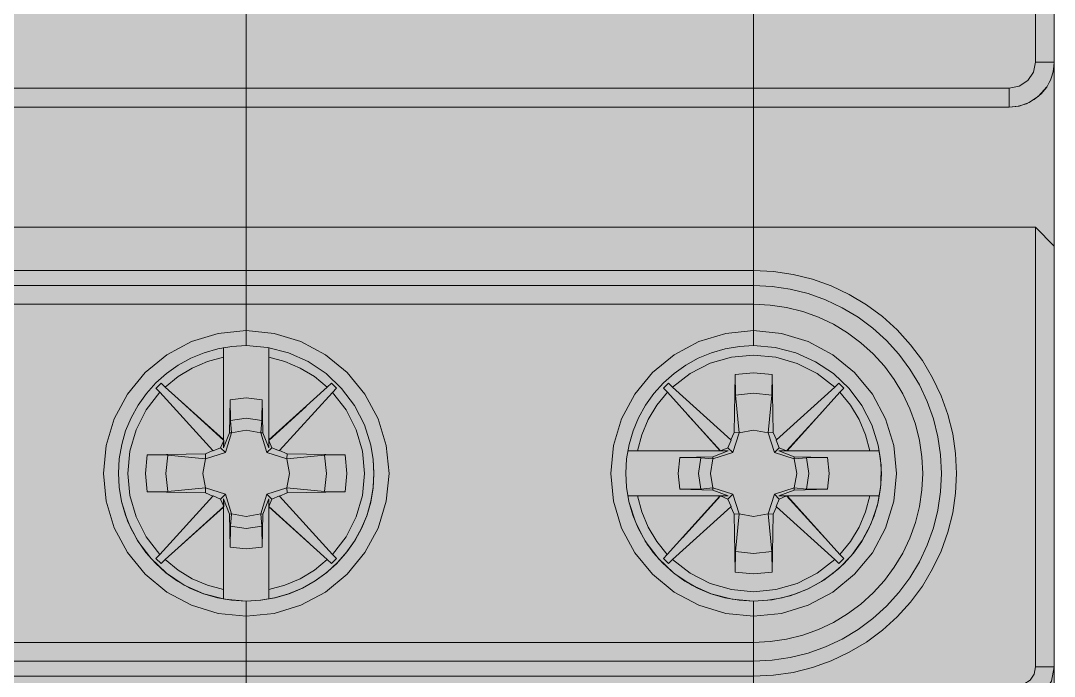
# Model space of a CAD drawing. Header units: millimetres. Extents: x 0 to 418, y -44 to 411.
# Drawn here: x 237.85 to 265.35, y 152.2 to 169.65 of the extents above; entities that cross this region are included whole.
import ezdxf
from ezdxf.enums import TextEntityAlignment as Align

# ---------------------------------------------------------------- set-up
doc = ezdxf.new("R2010")
doc.units = ezdxf.units.MM
for name, color, linetype, lineweight, true_color in [('BODY', 7, 'Continuous', 5, 0xf0f1eb), ('DETAILS', 7, 'Continuous', 5, 0x2f373d), ('MARKING', 7, 'Continuous', 5, 0x2f373d), ('TERMINALS', 7, 'Continuous', 5, 0xa4adb6)]:
    doc.layers.add(name, color=color, linetype=linetype, lineweight=lineweight, true_color=true_color)
doc.layers.add('PARAMETERS', color=7, linetype='Continuous', plot=False)
doc.styles.add('BLOCK_ARIAL', font='arial.ttf')

# ---------------------------------------------------------------- blocks, each defined once
blk = doc.blocks.new('DA_3P_103_5')
at = {"layer": 'BODY', "true_color": 0xf0f1eb}
blk.add_hatch(color=7, dxfattribs=at).paths.add_polyline_path([(0.75, 13.45), (0.75, 15.575), (0.64, 15.7), (0.53, 15.82), (0.45, 16.14), (0.45, 16.145), (0.45, 16.15), (0.45, 16.57), (0.45, 16.575), (0.45, 16.734), (0.44, 16.74), (0.392, 16.815), (0.33, 16.88), (0.323, 16.894), (0.304, 16.916), (0.3, 16.92), (0.279, 16.971), (0.257, 17.023), (0.225, 17.07), (0.216, 17.117), (0.212, 17.124), (0.204, 17.14), (0.199, 17.171), (0.211, 17.141), (0.15, 17.45), (0.15, 28.75), (0.15, 33.54), (0.15, 33.55), (0.15, 35.05), (0.15, 39.29), (0.15, 39.43), (0.15, 39.44), (0.15, 39.49), (0.15, 43.2), (0.15, 43.44), (0.15, 44.12), (0.15, 44.125), (0.15, 46.35), (0.15, 48.58), (0.15, 49.26), (0.15, 49.44), (0.15, 49.5), (0.15, 52.81), (0.15, 52.82), (0.15, 53.26), (0.15, 74.65), (0.15, 76.15), (0.15, 76.19), (0.15, 80.95), (0.15, 92.25), (0.225, 92.635), (0.335, 92.795), (0.44, 92.96), (0.45, 92.966), (0.45, 93.125), (0.45, 93.13), (0.45, 93.55), (0.45, 93.555), (0.45, 93.56), (0.46, 93.605), (0.505, 93.82), (0.655, 94.045), (0.658, 94.047), (0.66, 94.05), (0.88, 94.2), (1.15, 94.25), (9.05, 94.25), (17.05, 94.25), (17.32, 94.2), (17.54, 94.05), (17.542, 94.047), (17.545, 94.045), (17.58, 93.992), (17.7, 93.82), (17.75, 93.56), (17.75, 93.555), (17.75, 93.55), (17.75, 93.13), (17.75, 93.125), (17.75, 92.966), (17.76, 92.96), (17.865, 92.795), (17.975, 92.635), (18.05, 92.25), (18.125, 92.635), (18.235, 92.795), (18.34, 92.96), (18.35, 92.966), (18.35, 93.125), (18.35, 93.13), (18.35, 93.55), (18.35, 93.555), (18.35, 93.56), (18.36, 93.605), (18.405, 93.82), (18.555, 94.045), (18.558, 94.047), (18.56, 94.05), (18.78, 94.2), (19.05, 94.25), (26.95, 94.25), (34.95, 94.25), (35.22, 94.2), (35.44, 94.05), (35.442, 94.047), (35.445, 94.045), (35.48, 93.992), (35.6, 93.82), (35.65, 93.56), (35.65, 93.555), (35.65, 93.55), (35.65, 93.13), (35.65, 93.125), (35.65, 92.966), (35.66, 92.96), (35.765, 92.795), (35.875, 92.635), (35.95, 92.25), (36.025, 92.635), (36.135, 92.795), (36.24, 92.96), (36.25, 92.966), (36.25, 93.125), (36.25, 93.13), (36.25, 93.55), (36.25, 93.555), (36.25, 93.56), (36.26, 93.605), (36.305, 93.82), (36.455, 94.045), (36.458, 94.047), (36.46, 94.05), (36.68, 94.2), (36.95, 94.25), (44.85, 94.25), (52.85, 94.25), (53.12, 94.2), (53.34, 94.05), (53.342, 94.047), (53.345, 94.045), (53.38, 93.992), (53.5, 93.82), (53.55, 93.56), (53.55, 93.555), (53.55, 93.55), (53.55, 93.13), (53.55, 93.125), (53.55, 92.966), (53.56, 92.96), (53.665, 92.795), (53.775, 92.635), (53.85, 92.25), (53.925, 92.635), (54.035, 92.795), (54.14, 92.96), (54.15, 92.966), (54.15, 93.125), (54.15, 93.13), (54.15, 93.55), (54.15, 93.555), (54.15, 93.56), (54.16, 93.605), (54.205, 93.82), (54.355, 94.045), (54.358, 94.047), (54.36, 94.05), (54.58, 94.2), (54.85, 94.25), (65.25, 94.25), (81.85, 94.25), (95.35, 94.25), (102.35, 94.25), (102.605, 94.2), (102.735, 94.12), (102.82, 94.07), (102.823, 94.066), (102.825, 94.065), (102.98, 93.86), (103.05, 93.61), (103.05, 93.55), (103.05, 93.13), (103.05, 93.125), (103.05, 92.966), (103.06, 92.96), (103.192, 92.753), (103.234, 92.691), (103.275, 92.63), (103.279, 92.609), (103.295, 92.58), (103.35, 92.25), (103.35, 91.055), (103.35, 91.05), (103.35, 91), (103.35, 90.995), (103.35, 90.845), (103.35, 90.84), (103.35, 90.35), (103.35, 85.28), (103.35, 85.18), (103.35, 85.11), (103.35, 83.51), (103.35, 81.99), (103.35, 81.82), (103.35, 81.815), (103.35, 81.75), (103.35, 81.05), (103.35, 80.8), (103.35, 80.77), (103.35, 80.765), (103.35, 80.69), (103.35, 80.665), (103.35, 80.66), (103.35, 80.62), (103.35, 80.615), (103.35, 80.365), (103.35, 80.36), (103.35, 80.28), (103.35, 80.27), (103.35, 80.25), (103.35, 80.22), (103.35, 80.14), (103.35, 80.135), (103.35, 79.81), (103.35, 78.905), (103.35, 78.9), (103.35, 78.75), (103.35, 78.35), (103.35, 76.19), (103.35, 76.185), (103.35, 76.155), (103.35, 76.15), (103.35, 72.85), (103.35, 72.25), (103.35, 72.245), (103.35, 69.85), (103.35, 68.79), (103.35, 68.465), (103.35, 68.46), (103.35, 68.38), (103.35, 68.35), (103.35, 40.11), (103.35, 40.105), (103.35, 39.18), (103.35, 38.85), (103.35, 38.41), (103.35, 37.35), (103.35, 34.36), (103.35, 34.355), (103.35, 34.35), (103.35, 33.925), (103.35, 33.92), (103.35, 33.55), (103.35, 33.545), (103.35, 33.54), (103.35, 33.51), (103.35, 32.72), (103.35, 31.35), (103.35, 30.95), (103.35, 30.8), (103.35, 30.795), (103.35, 29.89), (103.35, 29.45), (103.35, 29.43), (103.35, 29.085), (103.35, 29.08), (103.35, 29.01), (103.35, 28.9), (103.35, 28.65), (103.35, 27.95), (103.35, 26.19), (103.35, 19.35), (103.35, 18.855), (103.35, 18.85), (103.35, 18.705), (103.35, 18.7), (103.35, 18.65), (103.35, 18.645), (103.35, 17.45), (103.35, 16.55), (103.35, 8.25), (103.31, 8.06), (103.205, 7.895), (103.04, 7.79), (102.85, 7.75), (101.85, 7.75), (101.67, 7.78), (101.51, 7.88), (101.503, 7.89), (101.495, 7.895), (101.442, 7.979), (101.4, 8.035), (101.397, 8.05), (101.39, 8.06), (101.35, 8.25), (101.35, 14.39), (101.195, 14.245), (101.01, 14.14), (100.81, 14.07), (100.6, 14.05), (91.1, 14.05), (90.715, 14.125), (90.485, 14.28), (90.39, 14.34), (90.312, 14.463), (90.175, 14.665), (90.1, 15.05), (90.1, 15.441), (89.87, 15.4), (89.63, 15.25), (89.45, 15.03), (89.36, 14.76), (89.35, 14.67), (89.35, 14.65), (89.35, 9.75), (89.35, 9.745), (89.35, 8.25), (89.32, 8.08), (89.311, 8.065), (89.311, 8.065), (89.31, 8.06), (89.205, 7.895), (89.068, 7.808), (89.04, 7.79), (88.85, 7.75), (88.35, 7.75), (88.16, 7.79), (88.132, 7.808), (87.995, 7.895), (87.89, 8.06), (87.889, 8.065), (87.88, 8.08), (87.85, 8.25), (87.85, 14.65), (87.85, 14.655), (87.85, 14.67), (87.84, 14.76), (87.75, 15.03), (87.57, 15.25), (87.33, 15.4), (87.05, 15.45), (81.85, 15.45), (76.65, 15.45), (76.37, 15.4), (76.13, 15.25), (75.95, 15.03), (75.86, 14.76), (75.85, 14.67), (75.85, 14.65), (75.85, 9.75), (75.85, 9.745), (75.85, 8.25), (75.82, 8.08), (75.811, 8.065), (75.811, 8.065), (75.81, 8.06), (75.705, 7.895), (75.568, 7.808), (75.54, 7.79), (75.35, 7.75), (74.85, 7.75), (74.66, 7.79), (74.632, 7.808), (74.495, 7.895), (74.39, 8.06), (74.389, 8.065), (74.38, 8.08), (74.35, 8.25), (74.35, 14.65), (74.35, 14.655), (74.35, 14.67), (74.34, 14.76), (74.25, 15.03), (74.07, 15.25), (73.83, 15.4), (73.55, 15.45), (68.35, 15.45), (62.85, 15.45), (62.66, 15.41), (62.5, 15.305), (62.445, 15.225), (62.39, 15.14), (62.35, 14.95), (62.35, 6.38), (62.35, 5.25), (62.35, 2.75), (62.35, 2.745), (62.35, 1.25), (62.32, 0.98), (62.279, 0.886), (62.275, 0.865), (62.261, 0.845), (62.22, 0.75), (62.091, 0.589), (62.06, 0.54), (61.987, 0.493), (61.853, 0.408), (61.73, 0.325), (61.35, 0.25), (53.85, 0.25), (50.255, 0.25), (50.25, 0.25), (50.195, 0.25), (50.19, 0.25), (50.02, 0.25), (49.455, 0.25), (49.45, 0.25), (48.955, 0.25), (48.95, 0.25), (48.39, 0.25), (48.215, 0.25), (48.21, 0.25), (48.155, 0.25), (48.15, 0.25), (46.145, 0.25), (46.14, 0.25), (46.085, 0.25), (46.08, 0.25), (45.91, 0.25), (45.345, 0.25), (45.34, 0.25), (44.845, 0.25), (44.84, 0.25), (44.28, 0.25), (44.105, 0.25), (44.1, 0.25), (44.045, 0.25), (44.04, 0.25), (41.98, 0.25), (41.92, 0.25), (41.745, 0.25), (41.74, 0.25), (41.18, 0.25), (40.68, 0.25), (40.115, 0.25), (40.11, 0.25), (39.94, 0.25), (39.88, 0.25), (32.38, 0.25), (32.32, 0.25), (32.145, 0.25), (32.14, 0.25), (31.58, 0.25), (31.08, 0.25), (30.515, 0.25), (30.51, 0.25), (30.34, 0.25), (30.28, 0.25), (28.215, 0.25), (28.21, 0.25), (28.15, 0.25), (27.98, 0.25), (27.415, 0.25), (27.41, 0.25), (26.915, 0.25), (26.91, 0.25), (26.35, 0.25), (26.175, 0.25), (26.17, 0.25), (26.115, 0.25), (26.11, 0.25), (24.105, 0.25), (24.1, 0.25), (24.045, 0.25), (24.04, 0.25), (23.87, 0.25), (23.305, 0.25), (23.3, 0.25), (22.805, 0.25), (22.8, 0.25), (22.24, 0.25), (22.065, 0.25), (22.06, 0.25), (22.005, 0.25), (22, 0.25), (20.79, 0.25), (15.71, 0.25), (15.705, 0.25), (14.5, 0.25), (14.495, 0.25), (14.435, 0.25), (14.43, 0.25), (14.26, 0.25), (13.7, 0.25), (13.695, 0.25), (13.2, 0.25), (13.195, 0.25), (12.63, 0.25), (12.46, 0.25), (12.455, 0.25), (12.4, 0.25), (12.395, 0.25), (10.39, 0.25), (10.385, 0.25), (10.33, 0.25), (10.325, 0.25), (10.15, 0.25), (9.59, 0.25), (9.585, 0.25), (9.09, 0.25), (9.085, 0.25), (8.52, 0.25), (8.35, 0.25), (8.345, 0.25), (8.29, 0.25), (8.285, 0.25), (6.22, 0.25), (6.16, 0.25), (5.99, 0.25), (5.985, 0.25), (5.42, 0.25), (1.45, 0.25), (1.065, 0.325), (0.905, 0.435), (0.74, 0.54), (0.608, 0.747), (0.525, 0.87), (0.45, 1.25), (0.45, 13.45)])
at = {"layer": 'TERMINALS', "true_color": 0xa4adb6}
for points in [[(100.67, 21.676), (100.646, 21.546), (100.619, 21.416), (100.588, 21.288), (100.554, 21.159), (100.517, 21.032), (100.477, 20.906), (100.434, 20.78), (100.388, 20.656), (100.339, 20.533), (100.287, 20.411), (100.231, 20.291), (100.173, 20.172), (100.112, 20.054), (100.048, 19.938), (99.982, 19.823), (99.912, 19.711), (99.84, 19.6), (99.765, 19.49), (99.687, 19.383), (99.607, 19.277), (99.524, 19.174), (99.439, 19.072), (99.351, 18.973), (99.261, 18.876), (99.168, 18.781), (99.073, 18.689), (98.976, 18.598), (98.877, 18.511), (98.776, 18.425), (98.672, 18.343), (98.567, 18.262), (98.459, 18.185), (98.35, 18.11), (98.239, 18.037), (98.126, 17.968), (98.011, 17.901), (97.895, 17.837), (97.778, 17.776), (97.659, 17.718), (97.538, 17.663), (97.416, 17.611), (97.293, 17.561), (97.169, 17.515), (97.044, 17.472), (96.917, 17.432), (96.79, 17.395), (96.662, 17.361), (96.533, 17.331), (96.403, 17.303), (96.273, 17.279), (96.142, 17.258), (96.011, 17.24), (95.879, 17.226), (95.747, 17.214), (95.615, 17.206), (95.482, 17.201), (95.35, 17.2), (95.217, 17.201), (95.085, 17.206), (94.953, 17.214), (94.82, 17.226), (94.689, 17.24), (94.557, 17.258), (94.427, 17.279), (94.296, 17.303), (94.167, 17.331), (94.038, 17.361), (93.91, 17.395), (93.782, 17.432), (93.656, 17.472), (93.531, 17.515), (93.406, 17.561), (93.283, 17.611), (93.161, 17.663), (93.041, 17.718), (92.922, 17.776), (92.804, 17.837), (92.688, 17.901), (92.574, 17.968), (92.461, 18.037), (92.35, 18.11), (92.24, 18.185), (92.133, 18.262), (92.028, 18.343), (91.924, 18.425), (91.823, 18.511), (91.723, 18.598), (91.626, 18.689), (91.531, 18.781), (91.439, 18.876), (91.349, 18.973), (91.261, 19.072), (91.176, 19.174), (91.093, 19.277), (91.012, 19.383), (90.935, 19.49), (90.86, 19.6), (90.788, 19.711), (90.718, 19.823), (90.651, 19.938), (90.587, 20.054), (90.526, 20.172), (90.468, 20.291), (90.413, 20.411), (90.361, 20.533), (90.312, 20.656), (90.265, 20.78), (90.222, 20.906), (90.182, 21.032), (90.145, 21.159), (90.112, 21.288), (90.081, 21.416), (90.054, 21.546), (90.029, 21.676), (90.008, 21.807), (89.99, 21.939), (89.976, 22.07), (89.964, 22.202), (89.956, 22.335), (89.951, 22.467), (89.95, 22.6), (89.951, 22.732), (89.956, 22.865), (89.964, 22.997), (89.976, 23.129), (89.99, 23.261), (90.008, 23.392), (90.029, 23.523), (90.054, 23.653), (90.081, 23.783), (90.112, 23.912), (90.145, 24.04), (90.182, 24.167), (90.222, 24.293), (90.265, 24.419), (90.312, 24.543), (90.361, 24.666), (90.413, 24.788), (90.468, 24.908), (90.526, 25.027), (90.587, 25.145), (90.651, 25.261), (90.718, 25.376), (90.788, 25.489), (90.86, 25.6), (90.935, 25.709), (91.012, 25.816), (91.093, 25.922), (91.176, 26.025), (91.261, 26.127), (91.349, 26.226), (91.439, 26.323), (91.531, 26.418), (91.626, 26.511), (91.723, 26.601), (91.823, 26.689), (91.924, 26.774), (92.028, 26.857), (92.133, 26.937), (92.24, 27.015), (92.35, 27.09), (92.461, 27.162), (92.574, 27.231), (92.688, 27.298), (92.804, 27.362), (92.922, 27.423), (93.041, 27.481), (93.161, 27.536), (93.283, 27.589), (93.406, 27.638), (93.531, 27.684), (93.656, 27.727), (93.782, 27.767), (93.91, 27.804), (94.038, 27.838), (94.167, 27.868), (94.296, 27.896), (94.427, 27.92), (94.557, 27.941), (94.689, 27.959), (94.82, 27.974), (94.953, 27.985), (95.085, 27.993), (95.217, 27.998), (95.35, 28), (95.482, 27.998), (95.615, 27.993), (95.747, 27.985), (95.879, 27.974), (96.011, 27.959), (96.142, 27.941), (96.273, 27.92), (96.403, 27.896), (96.533, 27.868), (96.662, 27.838), (96.79, 27.804), (96.917, 27.767), (97.044, 27.727), (97.169, 27.684), (97.293, 27.638), (97.416, 27.589), (97.538, 27.536), (97.659, 27.481), (97.778, 27.423), (97.895, 27.362), (98.011, 27.298), (98.126, 27.231), (98.239, 27.162), (98.35, 27.09), (98.459, 27.015), (98.567, 26.937), (98.672, 26.857), (98.776, 26.774), (98.877, 26.689), (98.976, 26.601), (99.073, 26.511), (99.168, 26.418), (99.261, 26.323), (99.351, 26.226), (99.439, 26.127), (99.524, 26.025), (99.607, 25.922), (99.687, 25.816), (99.765, 25.709), (99.84, 25.6), (99.912, 25.489), (99.982, 25.376), (100.048, 25.261), (100.112, 25.145), (100.173, 25.027), (100.231, 24.908), (100.287, 24.788), (100.339, 24.666), (100.388, 24.543), (100.434, 24.419), (100.477, 24.293), (100.517, 24.167), (100.554, 24.04), (100.588, 23.912), (100.619, 23.783), (100.646, 23.653), (100.67, 23.523), (100.691, 23.392), (100.709, 23.261), (100.724, 23.129), (100.735, 22.997), (100.743, 22.865), (100.748, 22.732), (100.75, 22.6), (100.748, 22.467), (100.743, 22.335), (100.735, 22.202), (100.724, 22.07), (100.709, 21.939), (100.691, 21.807)], [(80.225, 19.165), (80.141, 19.205), (80.058, 19.248), (79.977, 19.293), (79.896, 19.34), (79.817, 19.389), (79.739, 19.44), (79.662, 19.493), (79.586, 19.548), (79.512, 19.604), (79.439, 19.662), (79.368, 19.722), (79.298, 19.784), (79.23, 19.848), (79.163, 19.913), (79.098, 19.979), (79.034, 20.048), (78.972, 20.118), (78.912, 20.189), (78.854, 20.262), (78.798, 20.336), (78.743, 20.412), (78.69, 20.489), (78.639, 20.567), (78.59, 20.646), (78.543, 20.727), (78.498, 20.808), (78.456, 20.891), (78.415, 20.975), (78.376, 21.06), (78.339, 21.145), (78.304, 21.232), (78.272, 21.32), (78.242, 21.408), (78.213, 21.497), (78.187, 21.586), (78.164, 21.676), (78.142, 21.767), (78.123, 21.858), (78.106, 21.95), (78.091, 22.042), (78.078, 22.135), (78.068, 22.227), (78.06, 22.32), (78.054, 22.413), (78.051, 22.506), (78.05, 22.6), (78.051, 22.693), (78.054, 22.786), (78.06, 22.879), (78.068, 22.972), (78.078, 23.065), (78.091, 23.157), (78.106, 23.249), (78.123, 23.341), (78.142, 23.432), (78.164, 23.523), (78.187, 23.613), (78.213, 23.703), (78.242, 23.792), (78.272, 23.88), (78.304, 23.967), (78.339, 24.054), (78.376, 24.14), (78.415, 24.224), (78.456, 24.308), (78.498, 24.391), (78.543, 24.473), (78.59, 24.553), (78.639, 24.633), (78.69, 24.711), (78.743, 24.788), (78.798, 24.863), (78.854, 24.938), (78.912, 25.01), (78.972, 25.082), (79.034, 25.152), (79.098, 25.22), (79.163, 25.287), (79.23, 25.352), (79.298, 25.415), (79.368, 25.477), (79.439, 25.537), (79.512, 25.595), (79.512, 25.595), (79.512, 25.595), (79.586, 25.652), (79.662, 25.707), (79.739, 25.759), (79.817, 25.81), (79.896, 25.859), (79.977, 25.906), (80.058, 25.951), (80.141, 25.994), (80.225, 26.035), (80.31, 26.074), (80.396, 26.11), (80.482, 26.145), (80.57, 26.178), (80.658, 26.208), (80.747, 26.236), (80.836, 26.262), (80.926, 26.286), (81.017, 26.307), (81.108, 26.327), (81.2, 26.344), (81.292, 26.359), (81.385, 26.371), (81.477, 26.381), (81.57, 26.389), (81.663, 26.395), (81.757, 26.399), (81.85, 26.4), (81.943, 26.399), (82.036, 26.395), (82.129, 26.389), (82.222, 26.381), (82.315, 26.371), (82.407, 26.359), (82.499, 26.344), (82.591, 26.327), (82.682, 26.307), (82.773, 26.286), (82.863, 26.262), (82.953, 26.236), (83.042, 26.208), (83.13, 26.178), (83.217, 26.145), (83.304, 26.11), (83.39, 26.074), (83.474, 26.035), (83.558, 25.994), (83.641, 25.951), (83.723, 25.906), (83.803, 25.859), (83.883, 25.81), (83.961, 25.759), (84.038, 25.707), (84.113, 25.652), (84.188, 25.595), (84.26, 25.537), (84.332, 25.477), (84.402, 25.415), (84.47, 25.352), (84.537, 25.287), (84.602, 25.22), (84.665, 25.152), (84.727, 25.082), (84.787, 25.01), (84.845, 24.938), (84.902, 24.863), (84.957, 24.788), (85.009, 24.711), (85.06, 24.633), (85.109, 24.553), (85.156, 24.473), (85.201, 24.391), (85.244, 24.308), (85.285, 24.224), (85.324, 24.14), (85.361, 24.054), (85.395, 23.967), (85.428, 23.88), (85.458, 23.792), (85.486, 23.703), (85.512, 23.613), (85.536, 23.523), (85.557, 23.432), (85.577, 23.341), (85.594, 23.249), (85.609, 23.157), (85.621, 23.065), (85.631, 22.972), (85.639, 22.879), (85.645, 22.786), (85.649, 22.693), (85.65, 22.6), (85.649, 22.506), (85.645, 22.413), (85.639, 22.32), (85.631, 22.227), (85.621, 22.135), (85.609, 22.042), (85.594, 21.95), (85.577, 21.858), (85.557, 21.767), (85.536, 21.676), (85.512, 21.586), (85.486, 21.497), (85.458, 21.408), (85.428, 21.32), (85.395, 21.232), (85.361, 21.145), (85.324, 21.06), (85.285, 20.975), (85.244, 20.891), (85.201, 20.808), (85.156, 20.727), (85.109, 20.646), (85.06, 20.567), (85.009, 20.489), (84.957, 20.412), (84.902, 20.336), (84.845, 20.262), (84.787, 20.189), (84.727, 20.118), (84.665, 20.048), (84.602, 19.979), (84.537, 19.913), (84.47, 19.848), (84.402, 19.784), (84.332, 19.722), (84.26, 19.662), (84.188, 19.604), (84.113, 19.548), (84.038, 19.493), (83.961, 19.44), (83.883, 19.389), (83.803, 19.34), (83.723, 19.293), (83.641, 19.248), (83.558, 19.205), (83.474, 19.165), (83.39, 19.126), (83.304, 19.089), (83.217, 19.054), (83.13, 19.022), (83.042, 18.991), (82.953, 18.963), (82.863, 18.937), (82.773, 18.914), (82.682, 18.892), (82.591, 18.873), (82.499, 18.856), (82.407, 18.841), (82.315, 18.828), (82.222, 18.818), (82.129, 18.81), (82.036, 18.804), (81.943, 18.801), (81.85, 18.8), (81.757, 18.801), (81.663, 18.804), (81.57, 18.81), (81.477, 18.818), (81.385, 18.828), (81.292, 18.841), (81.2, 18.856), (81.108, 18.873), (81.017, 18.892), (80.926, 18.914), (80.836, 18.937), (80.747, 18.963), (80.658, 18.991), (80.57, 19.022), (80.57, 19.022), (80.57, 19.022), (80.482, 19.054), (80.396, 19.089), (80.31, 19.126)]]:
    blk.add_hatch(color=253, dxfattribs=at).paths.add_polyline_path(points)
at = {"layer": 'DETAILS', "color": 250, "linetype": 'ByBlock', "lineweight": 5, "true_color": 0x2f373d}
for p, q in [((103.35, 30.949), (103.35, 78.749)), ((81.85, 32.85), (81.85, 76.85)), ((81.85, 76.85), (81.85, 32.85)), ((95.35, 76.85), (95.35, 32.85)), ((95.35, 32.85), (95.35, 76.85)), ((102.85, 33.55), (102.85, 76.15)), ((103.35, 33.55), (103.35, 76.15)), ((103.35, 34.349), (103.35, 72.849)), ((103.35, 34.349), (103.35, 72.849)), ((103.35, 37.35), (103.35, 29.084)), ((103.35, 33.923), (103.35, 34.349)), ((103.35, 34.349), (103.35, 34.349)), ((103.35, 34.349), (103.35, 34.349)), ((103.35, 33.923), (103.35, 34.349)), ((102.85, 33.55), (103.35, 33.55)), ((103.35, 33.544), (103.35, 28.65)), ((81.85, 32.85), (68.35, 32.85)), ((81.85, 32.85), (81.85, 32.35)), ((81.85, 32.85), (81.85, 32.35)), ((95.35, 32.85), (81.85, 32.85)), ((95.35, 32.85), (95.35, 32.35)), ((95.35, 32.85), (102.15, 32.85)), ((95.35, 32.85), (95.35, 32.35)), ((102.15, 32.35), (102.15, 32.85)), ((103.35, 19.35), (103.35, 32.721)), ((81.85, 32.35), (68.35, 32.35)), ((68.35, 32.35), (81.85, 32.35)), ((75.85, 32.35), (75.85, 32.35)), ((81.85, 32.35), (81.85, 32.35)), ((81.85, 32.35), (81.85, 29.15)), ((81.85, 32.35), (81.85, 32.35)), ((81.85, 32.35), (81.85, 32.35)), ((81.85, 32.35), (81.85, 29.15)), ((95.35, 32.35), (81.85, 32.35)), ((95.35, 32.35), (81.85, 32.35)), ((95.35, 32.35), (95.35, 29.15)), ((95.35, 32.35), (95.35, 32.35)), ((95.35, 32.35), (102.15, 32.35)), ((102.15, 32.35), (95.35, 32.35)), ((95.35, 32.35), (95.35, 32.35)), ((95.35, 32.35), (95.35, 29.15)), ((102.15, 32.35), (102.15, 32.35)), ((102.15, 32.35), (102.15, 32.35)), ((103.35, 30.949), (103.35, 30.949)), ((103.35, 29.449), (103.35, 29.449)), ((103.35, 29.449), (103.35, 29.449)), ((103.35, 29.449), (103.35, 29.449)), ((81.85, 29.15), (68.35, 29.15)), ((81.85, 29.15), (81.85, 28)), ((81.85, 28), (81.85, 29.15)), ((95.35, 29.15), (81.85, 29.15)), ((95.35, 29.15), (95.35, 28)), ((95.35, 29.15), (95.35, 28)), ((102.85, 29.15), (95.35, 29.15)), ((102.85, 29.15), (102.85, 17.45)), ((102.85, 29.15), (103.35, 28.65)), ((103.35, 17.45), (103.35, 28.65)), ((81.85, 28), (68.35, 28)), ((95.35, 28), (81.85, 28)), ((103.35, 27.949), (103.35, 18.649)), ((103.35, 27.949), (103.35, 27.949)), ((81.85, 27.6), (68.35, 27.6)), ((81.85, 27.6), (81.85, 27.1)), ((81.85, 27.6), (81.85, 27.1)), ((95.35, 27.6), (81.85, 27.6)), ((95.35, 27.6), (95.35, 27.1)), ((95.35, 27.6), (95.35, 27.1)), ((97.188, 27.25), (97.188, 27.25)), ((81.85, 27.1), (68.35, 27.1)), ((81.85, 27.1), (81.85, 26.4)), ((81.85, 26.4), (81.85, 27.1)), ((95.35, 27.1), (81.85, 27.1)), ((95.35, 27.1), (95.35, 26.4)), ((95.35, 27.1), (95.35, 26.4)), ((103.35, 26.189), (103.35, 17.448)), ((81.25, 25.946), (81.25, 23.478)), ((82.45, 25.692), (82.45, 25.946)), ((81.25, 25.692), (81.246, 23.498)), ((82.45, 23.492), (82.45, 25.692)), ((94.857, 25.232), (94.83, 23.686)), ((95.87, 23.686), (95.843, 25.232)), ((79.554, 24.757), (80.96, 23.208)), ((82.74, 23.208), (84.146, 24.756)), ((94.742, 23.489), (93.194, 24.896)), ((97.507, 24.895), (95.958, 23.489)), ((81.251, 23.477), (80.136, 24.495)), ((81.406, 23.681), (81.425, 24.561)), ((82.274, 24.561), (82.293, 23.681)), ((83.442, 24.384), (82.448, 23.479)), ((97.202, 24.266), (96.227, 23.198)), ((93.565, 24.192), (94.47, 23.198)), ((81.25, 23.275), (81.406, 23.681)), ((81.462, 23.68), (81.406, 23.681)), ((82.238, 23.68), (82.293, 23.681)), ((82.293, 23.681), (82.45, 23.275)), ((94.83, 23.686), (94.742, 23.489)), ((94.962, 23.68), (94.83, 23.686)), ((95.738, 23.68), (95.87, 23.686)), ((95.958, 23.489), (95.87, 23.686)), ((81.167, 23.283), (81.251, 23.477)), ((81.25, 23.485), (81.239, 23.491)), ((81.25, 23.426), (81.25, 23.378)), ((82.448, 23.479), (82.533, 23.283)), ((82.45, 23.481), (82.45, 23.492)), ((82.461, 23.491), (82.45, 23.485)), ((82.45, 23.347), (82.45, 23.412)), ((94.667, 23.283), (94.752, 23.482)), ((96.033, 23.283), (95.948, 23.482)), ((80.764, 23.12), (79.218, 23.093)), ((80.96, 23.208), (80.764, 23.12)), ((80.769, 22.988), (80.764, 23.12)), ((80.967, 23.197), (81.167, 23.283)), ((81.296, 23.153), (81.167, 23.283)), ((81.25, 23.328), (81.25, 23.275)), ((82.403, 23.153), (82.533, 23.283)), ((82.533, 23.283), (82.732, 23.197)), ((82.936, 23.12), (82.74, 23.208)), ((82.93, 22.988), (82.936, 23.12)), ((84.482, 23.093), (82.936, 23.12)), ((94.469, 23.2), (92.003, 23.2)), ((94.458, 23.2), (92.257, 23.2)), ((94.268, 23.043), (94.675, 23.2)), ((94.459, 23.211), (94.465, 23.2)), ((94.47, 23.198), (94.667, 23.283)), ((94.603, 23.2), (94.537, 23.2)), ((94.796, 23.153), (94.667, 23.283)), ((95.903, 23.153), (96.033, 23.283)), ((96.079, 23.2), (96.025, 23.2)), ((96.025, 23.2), (96.431, 23.043)), ((96.227, 23.198), (96.033, 23.283)), ((96.176, 23.2), (96.128, 23.2)), ((98.696, 23.2), (96.228, 23.2)), ((96.241, 23.211), (96.235, 23.2)), ((98.442, 23.2), (96.242, 23.2)), ((93.388, 23.024), (94.268, 23.043)), ((94.269, 22.988), (94.268, 23.043)), ((96.431, 23.043), (96.43, 22.988)), ((96.431, 23.043), (97.311, 23.024)), ((79.218, 22.106), (80.764, 22.079)), ((80.769, 22.212), (80.764, 22.079)), ((80.764, 22.079), (80.96, 21.991)), ((80.967, 22.002), (81.167, 21.917)), ((81.296, 22.046), (81.167, 21.917)), ((82.403, 22.046), (82.533, 21.917)), ((82.533, 21.917), (82.732, 22.002)), ((82.74, 21.991), (82.936, 22.079)), ((82.93, 22.212), (82.936, 22.079)), ((82.936, 22.079), (84.482, 22.106)), ((94.268, 22.156), (93.388, 22.175)), ((94.472, 22.001), (93.454, 20.886)), ((94.269, 22.211), (94.268, 22.156)), ((94.675, 22), (94.268, 22.156)), ((94.667, 21.916), (94.472, 22.001)), ((94.796, 22.046), (94.667, 21.916)), ((95.903, 22.046), (96.033, 21.916)), ((96.431, 22.156), (96.025, 22)), ((96.033, 21.916), (96.227, 22.001)), ((96.227, 22.001), (97.245, 20.886)), ((96.43, 22.211), (96.431, 22.156)), ((97.311, 22.175), (96.431, 22.156)), ((80.96, 21.991), (79.554, 20.443)), ((81.167, 21.917), (81.251, 21.722)), ((81.406, 21.518), (81.25, 21.925)), ((81.25, 21.925), (81.25, 21.872)), ((81.25, 21.821), (81.25, 21.774)), ((82.45, 21.925), (82.293, 21.518)), ((82.449, 21.722), (82.533, 21.917)), ((82.45, 21.872), (82.45, 21.925)), ((82.45, 21.774), (82.45, 21.821)), ((84.145, 20.442), (82.74, 21.991)), ((92.003, 22), (92.257, 22)), ((92.257, 22), (94.452, 21.996)), ((92.259, 22), (94.471, 22)), ((94.465, 22), (94.459, 21.989)), ((94.524, 22), (94.571, 22)), ((94.622, 22), (94.675, 22)), ((94.752, 21.717), (94.667, 21.916)), ((95.948, 21.717), (96.033, 21.916)), ((96.025, 22), (96.077, 22)), ((96.128, 22), (96.176, 22)), ((96.228, 22), (98.44, 22)), ((96.235, 22), (96.241, 21.989)), ((96.248, 21.996), (98.442, 22)), ((98.442, 22), (98.696, 22)), ((81.251, 21.722), (80.136, 20.704)), ((81.25, 21.714), (81.239, 21.708)), ((81.246, 21.702), (81.25, 19.507)), ((81.25, 21.721), (81.25, 19.253)), ((81.462, 21.519), (81.406, 21.518)), ((81.425, 20.638), (81.406, 21.518)), ((82.293, 21.518), (82.238, 21.519)), ((82.293, 21.518), (82.274, 20.638)), ((83.516, 20.747), (82.449, 21.722)), ((82.45, 21.708), (82.45, 21.721)), ((82.461, 21.708), (82.45, 21.714)), ((82.45, 19.507), (82.45, 21.708)), ((93.193, 20.304), (94.742, 21.71)), ((94.742, 21.71), (94.83, 21.514)), ((94.962, 21.519), (94.83, 21.514)), ((94.83, 21.514), (94.857, 19.968)), ((95.738, 21.519), (95.87, 21.514)), ((95.843, 19.968), (95.87, 21.514)), ((95.87, 21.514), (95.958, 21.71)), ((95.958, 21.71), (97.507, 20.304)), ((81.248, 20.55), (81.25, 20.55)), ((82.45, 19.253), (82.45, 19.507)), ((81.85, 18.8), (81.85, 18.1)), ((81.85, 18.8), (81.85, 18.1)), ((95.35, 18.8), (95.35, 18.1)), ((95.35, 18.8), (95.35, 18.1)), ((68.35, 18.1), (81.85, 18.1)), ((81.85, 18.1), (81.85, 17.6)), ((81.85, 18.1), (81.85, 17.6)), ((81.85, 18.1), (95.35, 18.1)), ((95.35, 18.1), (95.35, 17.6)), ((95.35, 18.1), (95.35, 17.6)), ((68.35, 17.6), (81.85, 17.6)), ((81.85, 17.6), (68.35, 17.6)), ((81.85, 17.6), (77.35, 17.6)), ((95.35, 17.6), (81.85, 17.6)), ((95.35, 17.6), (81.85, 17.6)), ((102.85, 17.45), (103.35, 17.45)), ((103.35, 8.25), (103.35, 17.45)), ((103.35, 17.45), (103.35, 17.45)), ((103.35, 17.45), (103.35, 17.45)), ((68.35, 17.2), (81.85, 17.2)), ((81.85, 16.95), (81.85, 17.2)), ((81.85, 17.2), (81.85, 16.95)), ((81.85, 17.2), (95.35, 17.2)), ((95.35, 16.95), (95.35, 17.2)), ((95.35, 16.95), (95.35, 17.2))]:
    blk.add_line(p, q, dxfattribs=at)
for points in [[(103.35, 34.355), (103.35, 34.349)], [(103.35, 34.352), (103.35, 34.349)], [(103.35, 33.923), (103.35, 33.924)], [(103.35, 32.721), (103.35, 33.923)], [(103.35, 33.923), (103.35, 32.721)], [(102.15, 32.85), (102.418, 32.903), (102.645, 33.055), (102.797, 33.282), (102.85, 33.55)], [(103.35, 33.55), (103.327, 33.315), (103.259, 33.09), (103.148, 32.883), (102.998, 32.701), (102.817, 32.552), (102.609, 32.441), (102.384, 32.373), (102.15, 32.35)], [(103.349, 33.512), (103.323, 33.299)], [(103.35, 33.55), (103.35, 30.796), (103.35, 29.431), (103.35, 28.9)], [(103.35, 33.55), (103.35, 31.35)], [(103.255, 33.082), (103.222, 33.011)], [(103.152, 32.89), (102.93, 32.638), (102.677, 32.471), (102.414, 32.379), (102.15, 32.35)], [(103.35, 32.721), (103.35, 32.721)], [(81.85, 32.35), (81.85, 32.35)], [(81.85, 32.35), (81.85, 32.35)], [(81.85, 32.35), (81.85, 32.35)], [(92.35, 32.35), (92.35, 32.35)], [(95.35, 32.35), (95.35, 32.35)], [(95.35, 32.35), (95.35, 32.35)], [(102.05, 32.35), (102.05, 32.35)], [(103.35, 30.949), (103.35, 29.889), (103.35, 29.449)], [(103.35, 29.449), (103.35, 29.01), (103.35, 27.949)], [(81.85, 28), (81.85, 27.6)], [(81.85, 28), (81.85, 27.6)], [(95.35, 28), (95.35, 27.717), (95.35, 27.63), (95.35, 27.6)], [(95.35, 28), (95.35, 27.717), (95.35, 27.63), (95.35, 27.6)], [(95.35, 17.2), (95.879, 17.226), (96.403, 17.303), (96.917, 17.432), (97.416, 17.611), (97.895, 17.837), (98.35, 18.11), (98.775, 18.425), (99.168, 18.781), (99.524, 19.174), (99.84, 19.599), (100.112, 20.054), (100.339, 20.533), (100.517, 21.032), (100.646, 21.546), (100.724, 22.07), (100.75, 22.6), (100.724, 23.129), (100.646, 23.653), (100.517, 24.167), (100.339, 24.666), (100.112, 25.145), (99.84, 25.6), (99.524, 26.025), (99.168, 26.418), (98.776, 26.774), (98.35, 27.09), (97.895, 27.362), (97.416, 27.589), (96.917, 27.767), (96.403, 27.896), (95.879, 27.974), (95.35, 28)], [(95.35, 27.6), (95.84, 27.575), (96.325, 27.503), (96.801, 27.384), (97.263, 27.219), (97.707, 27.009), (98.128, 26.757), (98.522, 26.465), (98.885, 26.135), (99.215, 25.771), (99.507, 25.377), (99.759, 24.956), (99.969, 24.513), (100.134, 24.051), (100.254, 23.575), (100.326, 23.09), (100.35, 22.599), (100.326, 22.109), (100.254, 21.624), (100.134, 21.148), (99.969, 20.686), (99.759, 20.243), (99.507, 19.822), (99.215, 19.428), (98.885, 19.064), (98.522, 18.734), (98.128, 18.442), (97.707, 18.19), (97.263, 17.98), (96.801, 17.815), (96.325, 17.696), (95.84, 17.624), (95.35, 17.599)], [(95.35, 27.1), (95.791, 27.078), (96.228, 27.013), (96.656, 26.906), (97.072, 26.757), (97.471, 26.568), (97.85, 26.341), (98.205, 26.078), (98.532, 25.781), (98.828, 25.454), (99.091, 25.1), (99.318, 24.721), (99.507, 24.322), (99.656, 23.906), (99.763, 23.477), (99.828, 23.041), (99.85, 22.599), (99.828, 22.158), (99.763, 21.722), (99.656, 21.293), (99.507, 20.877), (99.318, 20.478), (99.091, 20.099), (98.828, 19.745), (98.532, 19.418), (98.204, 19.121), (97.85, 18.858), (97.471, 18.631), (97.072, 18.442), (96.656, 18.293), (96.228, 18.186), (95.791, 18.121), (95.35, 18.1)], [(81.85, 26.4), (81.108, 26.327), (80.396, 26.11), (79.739, 25.759), (79.163, 25.287), (78.69, 24.711), (78.339, 24.054), (78.123, 23.341), (78.05, 22.6), (78.123, 21.858), (78.339, 21.146), (78.69, 20.489), (79.163, 19.913), (79.739, 19.44), (80.396, 19.089), (81.108, 18.873), (81.85, 18.8)], [(81.85, 26.4), (81.85, 26)], [(81.85, 26.4), (81.85, 26)], [(81.85, 18.8), (82.591, 18.873), (83.304, 19.089), (83.961, 19.44), (84.537, 19.913), (85.009, 20.489), (85.361, 21.145), (85.577, 21.858), (85.65, 22.6), (85.577, 23.341), (85.361, 24.054), (85.009, 24.711), (84.537, 25.287), (83.961, 25.759), (83.304, 26.11), (82.591, 26.327), (81.85, 26.4)], [(95.35, 26.4), (94.608, 26.327), (93.896, 26.11), (93.239, 25.759), (92.663, 25.287), (92.19, 24.711), (91.839, 24.054), (91.623, 23.341), (91.55, 22.6), (91.623, 21.858), (91.839, 21.145), (92.19, 20.488), (92.663, 19.913), (93.239, 19.44), (93.896, 19.089), (94.608, 18.873), (95.35, 18.8)], [(95.35, 26.4), (95.35, 26)], [(95.35, 26.4), (95.35, 26)], [(95.35, 18.8), (96.091, 18.873), (96.804, 19.089), (97.461, 19.44), (98.037, 19.913), (98.509, 20.488), (98.861, 21.145), (99.077, 21.858), (99.15, 22.6), (99.077, 23.341), (98.861, 24.054), (98.509, 24.711), (98.037, 25.287), (97.461, 25.759), (96.804, 26.11), (96.091, 26.327), (95.35, 26.4)], [(81.85, 26), (81.47, 25.978), (81.095, 25.915), (80.729, 25.81), (80.377, 25.664), (80.044, 25.48), (79.733, 25.26), (79.449, 25.007), (79.195, 24.724), (78.974, 24.414), (78.789, 24.081), (78.643, 23.729), (78.537, 23.364), (78.472, 22.989), (78.45, 22.609), (78.47, 22.229), (78.533, 21.853)], [(81.85, 26), (81.47, 25.978), (81.095, 25.915), (80.729, 25.81), (80.377, 25.664), (80.044, 25.48), (79.733, 25.26), (79.449, 25.007), (79.195, 24.724), (78.974, 24.414), (78.789, 24.081), (78.643, 23.729), (78.537, 23.364), (78.472, 22.989), (78.45, 22.609), (78.47, 22.229), (78.533, 21.853)], [(81.25, 25.946), (81.25, 25.692)], [(85.167, 23.346), (84.994, 23.892), (84.733, 24.402), (84.389, 24.86), (83.974, 25.255), (83.498, 25.574), (82.975, 25.808), (82.421, 25.951), (81.85, 26)], [(85.167, 23.346), (84.994, 23.892), (84.733, 24.402), (84.389, 24.86), (83.974, 25.255), (83.498, 25.574), (82.975, 25.808), (82.421, 25.951), (81.85, 26)], [(82.45, 25.946), (82.45, 25.692)], [(95.35, 26), (94.97, 25.978), (94.595, 25.915), (94.229, 25.809), (93.877, 25.664), (93.544, 25.48), (93.233, 25.26), (92.949, 25.007), (92.695, 24.724), (92.474, 24.414), (92.289, 24.081), (92.143, 23.729), (92.037, 23.364), (91.972, 22.989), (91.95, 22.609), (91.97, 22.229), (92.033, 21.853)], [(95.35, 26), (94.97, 25.978), (94.595, 25.915), (94.229, 25.809), (93.877, 25.664), (93.544, 25.48), (93.233, 25.26), (92.949, 25.007), (92.695, 24.724), (92.474, 24.414), (92.289, 24.081), (92.143, 23.729), (92.037, 23.364), (91.972, 22.989), (91.95, 22.609), (91.97, 22.229), (92.033, 21.853)], [(98.667, 23.346), (98.494, 23.892), (98.233, 24.402), (97.889, 24.86), (97.474, 25.255), (96.998, 25.573), (96.475, 25.808), (95.921, 25.951), (95.35, 26)], [(98.667, 23.346), (98.494, 23.892), (98.233, 24.402), (97.889, 24.86), (97.474, 25.255), (96.998, 25.573), (96.475, 25.808), (95.921, 25.951), (95.35, 26)], [(79.694, 24.897), (80.037, 25.176), (80.416, 25.404), (80.823, 25.578), (81.25, 25.692)], [(82.45, 25.692), (82.878, 25.577), (83.285, 25.404), (83.664, 25.175), (84.007, 24.895)], [(93.194, 24.897), (93.663, 25.26), (94.191, 25.529), (94.761, 25.694), (95.351, 25.75), (95.942, 25.694), (96.511, 25.528), (97.039, 25.258), (97.507, 24.895)], [(81.249, 25.026), (81.25, 25.027)], [(95.843, 25.232), (95.35, 25.277), (94.857, 25.232)], [(94.866, 24.681), (94.857, 25.232)], [(95.833, 24.681), (95.843, 25.232)], [(79.554, 20.443), (79.19, 20.911), (78.921, 21.44), (78.756, 22.009), (78.7, 22.6), (78.756, 23.19), (78.921, 23.76), (79.191, 24.288), (79.554, 24.757)], [(79.554, 24.757), (79.45, 24.865)], [(79.452, 24.867), (79.584, 24.999)], [(79.584, 24.999), (79.693, 24.895)], [(81.246, 23.498), (79.693, 24.895)], [(84.007, 24.895), (82.45, 23.492)], [(84.007, 24.895), (84.116, 24.999)], [(84.25, 24.864), (84.116, 24.999)], [(84.147, 24.755), (84.51, 24.287), (84.779, 23.758), (84.944, 23.189), (85, 22.598), (84.944, 22.008), (84.778, 21.439), (84.508, 20.91), (84.145, 20.442)], [(84.25, 24.864), (84.146, 24.756)], [(92.257, 23.2), (92.372, 23.627), (92.546, 24.035), (92.775, 24.414), (93.055, 24.757)], [(93.085, 25), (92.951, 24.866)], [(93.055, 24.757), (92.951, 24.866)], [(93.055, 24.757), (94.458, 23.2)], [(93.085, 25), (93.194, 24.896)], [(96.242, 23.2), (97.645, 24.757)], [(97.616, 24.998), (97.507, 24.895)], [(97.749, 24.865), (97.617, 24.998)], [(97.645, 24.757), (97.749, 24.865)], [(97.645, 24.757), (97.925, 24.413), (98.154, 24.034), (98.327, 23.627), (98.442, 23.2)], [(81.425, 24.561), (81.85, 24.607), (82.274, 24.561)], [(81.433, 24.005), (81.425, 24.561)], [(82.274, 24.561), (82.267, 24.005)], [(95.833, 24.681), (95.35, 24.736), (94.866, 24.681)], [(94.962, 23.68), (94.866, 24.681)], [(95.738, 23.68), (95.833, 24.681)], [(80.177, 24.458), (80.178, 24.458)], [(82.267, 24.005), (81.85, 24.066), (81.433, 24.005)], [(81.433, 24.005), (81.462, 23.68)], [(82.267, 24.005), (82.238, 23.68)], [(81.462, 23.68), (81.296, 23.153)], [(81.462, 23.68), (81.85, 23.75), (82.238, 23.68)], [(82.403, 23.153), (82.238, 23.68)], [(94.962, 23.68), (94.796, 23.153)], [(94.962, 23.68), (95.35, 23.75), (95.738, 23.68)], [(95.903, 23.153), (95.738, 23.68)], [(81.239, 23.491), (81.25, 23.515)], [(81.25, 23.515), (81.25, 23.485)], [(81.25, 23.275), (81.251, 23.477)], [(82.448, 23.479), (82.45, 23.275)], [(82.45, 23.515), (82.461, 23.491)], [(82.45, 23.485), (82.45, 23.492)], [(94.752, 23.482), (94.742, 23.489)], [(95.948, 23.482), (95.958, 23.489)], [(81.296, 23.153), (80.769, 22.988)], [(80.96, 23.208), (80.967, 23.197)], [(81.85, 19.2), (82.23, 19.221), (82.605, 19.285), (82.971, 19.39), (83.323, 19.535), (83.656, 19.719), (83.967, 19.939), (84.251, 20.192), (84.505, 20.476), (84.725, 20.786), (84.91, 21.119), (85.057, 21.47), (85.163, 21.835), (85.227, 22.21), (85.25, 22.59), (85.229, 22.971), (85.167, 23.346)], [(81.85, 19.2), (82.236, 19.222), (82.617, 19.287), (82.989, 19.396), (83.346, 19.546), (83.683, 19.736), (83.996, 19.963), (84.282, 20.224), (84.536, 20.516), (84.749, 20.824), (84.927, 21.153), (85.067, 21.5), (85.168, 21.86), (85.23, 22.229), (85.25, 22.603), (85.229, 22.977), (85.167, 23.346)], [(82.93, 22.988), (82.403, 23.153)], [(82.732, 23.197), (82.74, 23.208)], [(92.003, 23.2), (92.257, 23.2)], [(92.923, 23.2), (92.923, 23.2)], [(94.796, 23.153), (94.269, 22.988)], [(94.435, 23.2), (94.459, 23.211)], [(94.465, 23.2), (94.435, 23.2)], [(94.47, 23.198), (94.675, 23.2)], [(95.35, 19.2), (95.73, 19.221), (96.105, 19.285), (96.471, 19.39), (96.823, 19.535), (97.156, 19.719), (97.467, 19.939), (97.751, 20.192), (98.005, 20.476), (98.225, 20.786), (98.41, 21.118), (98.557, 21.47), (98.663, 21.835), (98.727, 22.21), (98.75, 22.59), (98.729, 22.97), (98.667, 23.346)], [(95.35, 19.2), (95.842, 19.235), (96.324, 19.342), (96.785, 19.518), (97.216, 19.758), (97.608, 20.058), (97.952, 20.412), (98.242, 20.812), (98.47, 21.249), (98.643, 21.755), (98.735, 22.282), (98.743, 22.817), (98.667, 23.346)], [(96.43, 22.988), (95.903, 23.153)], [(96.025, 23.2), (96.227, 23.198)], [(96.235, 23.2), (96.265, 23.2)], [(96.265, 23.2), (96.241, 23.211)], [(97.777, 23.2), (97.777, 23.2)], [(98.696, 23.2), (98.442, 23.2)], [(79.218, 23.093), (79.172, 22.6), (79.218, 22.106)], [(79.218, 23.093), (79.768, 23.083)], [(79.768, 23.083), (79.713, 22.6), (79.768, 22.116)], [(79.768, 23.083), (80.769, 22.988)], [(80.769, 22.212), (80.699, 22.6), (80.769, 22.988)], [(82.93, 22.988), (83.931, 23.083)], [(82.93, 22.988), (83, 22.6), (82.93, 22.212)], [(83.931, 23.083), (84.482, 23.093)], [(83.931, 22.116), (83.987, 22.6), (83.931, 23.083)], [(84.482, 22.106), (84.528, 22.6), (84.482, 23.093)], [(93.388, 22.175), (93.343, 22.6), (93.388, 23.024)], [(93.388, 23.024), (93.944, 23.017)], [(93.944, 23.017), (93.884, 22.6), (93.944, 22.182)], [(93.944, 23.017), (94.269, 22.988)], [(94.269, 22.211), (94.199, 22.6), (94.269, 22.988)], [(96.755, 23.017), (96.43, 22.988)], [(96.43, 22.988), (96.5, 22.6), (96.43, 22.211)], [(97.311, 23.024), (96.755, 23.017)], [(96.755, 22.182), (96.816, 22.6), (96.755, 23.017)], [(97.311, 23.024), (97.357, 22.6), (97.311, 22.175)], [(79.218, 22.106), (79.768, 22.116)], [(79.768, 22.116), (80.769, 22.212)], [(80.769, 22.212), (81.296, 22.046)], [(80.96, 21.991), (80.967, 22.002)], [(81.296, 22.046), (81.462, 21.519)], [(82.238, 21.519), (82.403, 22.046)], [(82.403, 22.046), (82.93, 22.212)], [(82.732, 22.002), (82.74, 21.991)], [(82.93, 22.212), (83.931, 22.116)], [(83.931, 22.116), (84.482, 22.106)], [(93.944, 22.182), (93.388, 22.175)], [(93.944, 22.182), (94.269, 22.211)], [(94.269, 22.211), (94.796, 22.046)], [(94.675, 22), (94.472, 22.001)], [(94.796, 22.046), (94.962, 21.519)], [(95.738, 21.519), (95.903, 22.046)], [(95.903, 22.046), (96.43, 22.211)], [(96.227, 22.001), (96.025, 22)], [(96.43, 22.211), (96.755, 22.182)], [(96.755, 22.182), (97.311, 22.175)], [(78.533, 21.853), (78.705, 21.307), (78.967, 20.797), (79.31, 20.339), (79.726, 19.945), (80.202, 19.626), (80.724, 19.391), (81.279, 19.248), (81.85, 19.2)], [(81.85, 19.2), (81.463, 19.222), (81.082, 19.288), (80.711, 19.396), (80.354, 19.546), (80.023, 19.732), (79.714, 19.954), (79.433, 20.209), (79.181, 20.493), (78.963, 20.804), (78.781, 21.137), (78.637, 21.488), (78.533, 21.853)], [(81.251, 21.722), (81.25, 21.925)], [(82.45, 21.925), (82.449, 21.722)], [(92.003, 22), (92.257, 22)], [(92.033, 21.853), (92.205, 21.307), (92.467, 20.797), (92.81, 20.339), (93.226, 19.945), (93.702, 19.626), (94.224, 19.391), (94.779, 19.248), (95.35, 19.2)], [(92.033, 21.853), (92.17, 21.396)], [(95.35, 19.2), (94.963, 19.222), (94.582, 19.287), (94.211, 19.396), (93.854, 19.546), (93.523, 19.732), (93.214, 19.954), (92.933, 20.208), (92.681, 20.493), (92.463, 20.804), (92.281, 21.137), (92.137, 21.488), (92.033, 21.853)], [(93.053, 20.444), (92.774, 20.787), (92.545, 21.166), (92.372, 21.572), (92.257, 22)], [(92.923, 21.999), (92.923, 22)], [(94.452, 21.996), (93.054, 20.443)], [(94.459, 21.989), (94.435, 22)], [(94.435, 22), (94.465, 22)], [(96.265, 22), (96.235, 22)], [(96.241, 21.989), (96.265, 22)], [(97.645, 20.443), (96.248, 21.996)], [(98.442, 22), (98.327, 21.572), (98.154, 21.165), (97.925, 20.786), (97.645, 20.443)], [(97.777, 22), (97.776, 21.999)], [(98.696, 22), (98.442, 22)], [(79.693, 20.304), (81.246, 21.702)], [(81.239, 21.708), (81.25, 21.685)], [(81.25, 21.685), (81.25, 21.714)], [(81.462, 21.519), (81.433, 21.194)], [(82.238, 21.519), (81.85, 21.449), (81.462, 21.519)], [(82.267, 21.194), (82.238, 21.519)], [(82.45, 21.714), (82.45, 21.708)], [(82.45, 21.708), (84.007, 20.304)], [(82.45, 21.685), (82.461, 21.708)], [(94.742, 21.71), (94.752, 21.717)], [(94.866, 20.518), (94.962, 21.519)], [(95.738, 21.519), (95.35, 21.449), (94.962, 21.519)], [(95.833, 20.518), (95.738, 21.519)], [(95.958, 21.71), (95.948, 21.717)], [(81.433, 21.194), (81.425, 20.638)], [(81.433, 21.194), (81.85, 21.134), (82.267, 21.194)], [(82.274, 20.638), (82.267, 21.194)], [(93.492, 20.927), (93.491, 20.927)], [(97.208, 20.927), (97.208, 20.927)], [(80.178, 20.741), (80.177, 20.742)], [(82.274, 20.638), (81.85, 20.593), (81.425, 20.638)], [(92.512, 20.727), (92.848, 20.297)], [(79.554, 20.443), (79.45, 20.334)], [(84.249, 20.333), (84.145, 20.442)], [(92.95, 20.334), (93.054, 20.443)], [(94.857, 19.968), (94.866, 20.518)], [(94.866, 20.518), (95.35, 20.463), (95.833, 20.518)], [(95.843, 19.968), (95.833, 20.518)], [(97.749, 20.334), (97.645, 20.443)], [(79.584, 20.2), (79.45, 20.334)], [(79.584, 20.2), (79.693, 20.304)], [(81.25, 19.507), (80.822, 19.622), (80.415, 19.795), (80.036, 20.024), (79.693, 20.304)], [(81.25, 20.173), (81.249, 20.173)], [(84.007, 20.304), (83.664, 20.024), (83.285, 19.795), (82.877, 19.622), (82.45, 19.507)], [(84.007, 20.304), (84.115, 20.2)], [(84.115, 20.2), (84.248, 20.333)], [(93.083, 20.201), (92.95, 20.334)], [(93.193, 20.304), (93.084, 20.2)], [(97.507, 20.304), (97.038, 19.94), (96.51, 19.671), (95.94, 19.505), (95.35, 19.45), (94.759, 19.505), (94.19, 19.671), (93.661, 19.94), (93.193, 20.304)], [(97.507, 20.304), (97.615, 20.2)], [(97.749, 20.334), (97.615, 20.2)], [(94.857, 19.968), (95.35, 19.922), (95.843, 19.968)], [(93.491, 19.753), (93.827, 19.559)], [(81.25, 19.253), (81.25, 19.507)], [(82.45, 19.253), (82.45, 19.507)], [(103.35, 18.649), (103.35, 18.703), (103.35, 18.854), (103.35, 19.35)], [(103.35, 19.349), (103.35, 19.349)], [(103.35, 19.349), (103.35, 18.65), (103.35, 18.646)], [(81.85, 19.2), (81.85, 19.169), (81.85, 19.083), (81.85, 18.8)], [(81.85, 19.2), (81.85, 19.169), (81.85, 19.083), (81.85, 18.8)], [(95.35, 19.2), (95.35, 19.169), (95.35, 19.082), (95.35, 18.8)], [(95.35, 19.2), (95.35, 19.169), (95.35, 19.082), (95.35, 18.8)], [(103.35, 18.646), (103.35, 18.649)], [(103.35, 18.649), (103.35, 18.647)], [(77.35, 17.6), (77.35, 17.6)], [(81.85, 17.6), (81.85, 17.2)], [(81.85, 17.6), (81.85, 17.2)], [(86.35, 17.6), (86.35, 17.6)], [(86.35, 17.6), (86.35, 17.6)], [(95.35, 17.6), (95.35, 17.2)], [(95.35, 17.6), (95.35, 17.2)], [(102.35, 16.95), (102.541, 16.988), (102.703, 17.096), (102.812, 17.258), (102.85, 17.45)], [(103.35, 17.45), (103.274, 17.067), (103.057, 16.742), (102.732, 16.526), (102.35, 16.45)], [(103.35, 17.45), (103.336, 17.287)]]:
    blk.add_lwpolyline(points, dxfattribs=at)
at = {"layer": 'MARKING', "color": 250, "true_color": 0x2f373d, "style": 'BLOCK_ARIAL'}
for tag, p, height in [('IDN_MA', (71, 73), 2.2), ('CURVE', (2, 68.6), 3), ('IN_A', (4.5, 68.6), 3), ('LEAK_TYPE', (71, 65.8), 2.2), ('UE_V', (2, 66.1), 1.4)]:
    blk.add_attdef(tag, p, '', height=height, dxfattribs=at)
blk.add_attdef('ICN_A', text='', height=1.8, dxfattribs=at).set_placement((7.25, 57.3), align=Align.MIDDLE_CENTER)
at = {"layer": 'PARAMETERS', "color": 250, "true_color": 0x2f373d, "style": 'BLOCK_ARIAL', "flags": 1}
for tag in ['WIDTH_MM', 'STANDARD', 'UIMP_KV', 'DESCRIPTION', 'POLES', 'FREQ_HZ', 'HEIGHT_MM', 'RELEASE_TYPE', 'DEPTH_MM', 'ICS_KA', 'ID', 'IP']:
    blk.add_attdef(tag, (2, 20), '', height=0.4, dxfattribs=at)

msp = doc.modelspace()

# ---------------------------------------------------------------- block references
msp.add_blockref('DA_3P_103_5', (162, 135))

doc.saveas('drawing.dxf')
